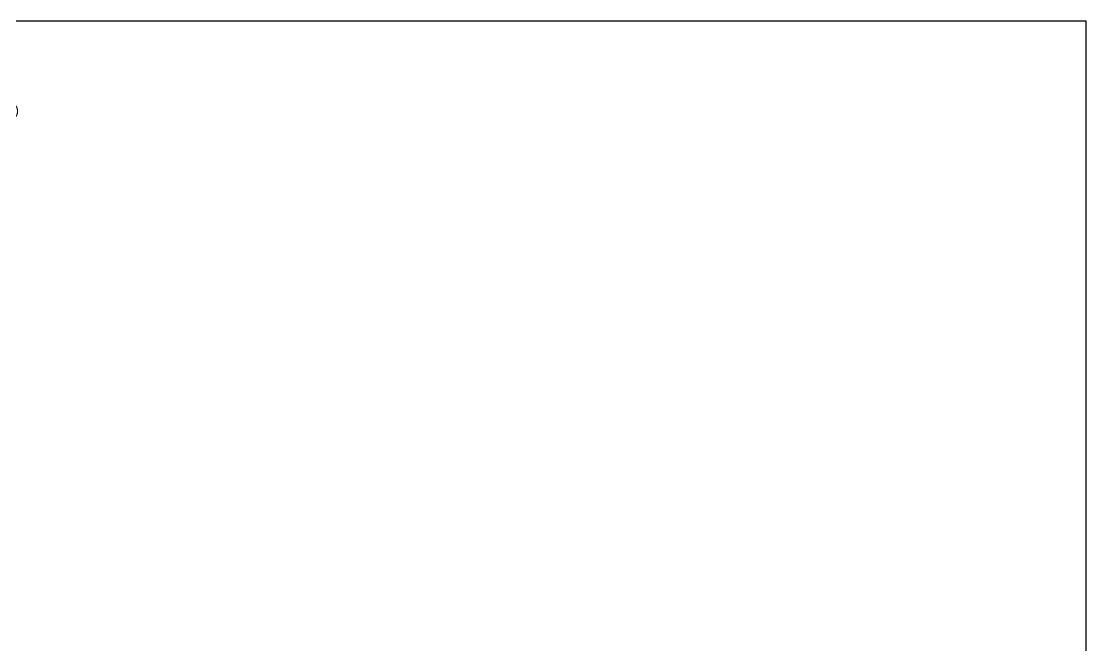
# Model space of a CAD drawing. Header units: feet. Extents: x -689 to 11593, y -511 to 1546.
# Drawn here: x 911.7 to 1141.1, y 1412.1 to 1546.4 of the extents above; entities that cross this region are included whole.
import ezdxf
from ezdxf import colors
from ezdxf.entities.mleader import LeaderData, LeaderLine
from ezdxf.math import Vec2, Vec3

# ---------------------------------------------------------------- set-up
doc = ezdxf.new("R2010")
doc.units = ezdxf.units.FT
doc.header["$MEASUREMENT"] = 0
doc.layers.add('G-NPLT', color=67, linetype='Continuous', plot=False)
doc.layers.add('TEXT', color=1, linetype='Continuous')
doc.styles.add('NEI-A', font='arial.ttf')

msp = doc.modelspace()

# ---------------------------------------------------------------- linework, layer by layer
at = {"layer": 'G-NPLT'}
msp.add_lwpolyline([(642.91639, 1546.38847), (642.91639, 1218.38847), (1140.85417, 1218.38847), (1140.77417, 1546.38847)], close=True, dxfattribs=at)

# ---------------------------------------------------------------- leaders
at = {"layer": 'TEXT'}
ml = msp.add_multileader_mtext('Standard', dxfattribs=at)
ml.set_content('SURGE ARRESTER (TO BE STACKED ON TOP OF DEADBREAK ELBOWS)', color=256, style='NEI-A')
ml.set_leader_properties()
ml.build(insert=Vec2(0, 0))
ml.multileader.update_dxf_attribs({"dogleg_length": 0.0625, "arrow_head_size": 2.5, "scale": 20})
ctx = ml.context
ctx.base_point, ctx.scale, ctx.char_height, ctx.arrow_head_size, ctx.landing_gap_size, ctx.plane_origin = Vec3(811.90827, 1527.01415), 20, 2, 2.5, 1.5, Vec3(740.58693, 1465.18324)
notes = []
notes.append((ctx, [(0, (1, 1, 0), (810.65827, 1527.01415), (1, 0), 1.25, [(0, [(797.20246, 1521.74183)], 0, [])])]))
ctx.mtext.insert, ctx.mtext.width, ctx.mtext.line_spacing_factor, ctx.mtext.flow_direction = Vec3(813.40827, 1528.30814), 33.9626837, 0.9, 5
for ctx, leaders in notes:
    for number, flags, end, landing, length, lines in leaders:
        leader = LeaderData()
        leader.index, (leader.has_last_leader_line, leader.has_dogleg_vector, leader.attachment_direction) = number, flags
        leader.last_leader_point, leader.dogleg_vector, leader.dogleg_length = Vec3(end), Vec3(landing), length
        for number, points, colour, breaks in lines:
            line = LeaderLine()
            line.index, line.vertices, line.color, line.breaks = number, Vec3.list(points), colors.encode_raw_color(colour), breaks
            leader.lines.append(line)
        ctx.leaders.append(leader)

doc.saveas('drawing.dxf')
